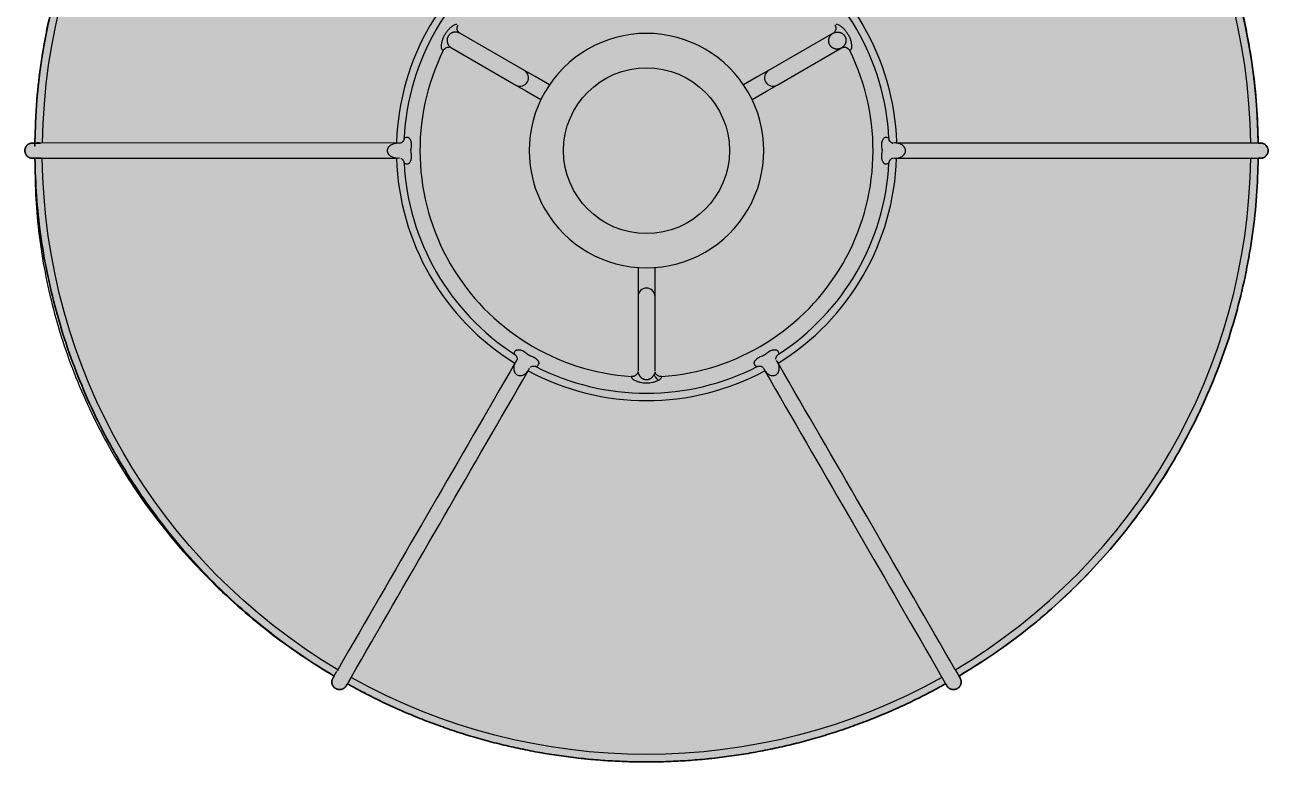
# Model space of a CAD drawing. Header units: millimetres. Extents: x -13 to 653, y -452 to 322.
# Drawn here: x -12.9 to 294.4, y -452.3 to -265.5 of the extents above; entities that cross this region are included whole.
import ezdxf

# ---------------------------------------------------------------- set-up
doc = ezdxf.new("R2010")
doc.units = ezdxf.units.MM
doc.layers.add('Blocks', color=7, linetype='Continuous')
doc.layers.add('Blocks$Fill', color=7, linetype='Continuous', true_color=0xffffff)
doc.layers.add('Blocks$Inner', color=7, linetype='Continuous', lineweight=25, true_color=0x007f00)
doc.layers.add('Blocks$Outline', color=7, linetype='Continuous', lineweight=35, true_color=0xff3f3f)

# ---------------------------------------------------------------- blocks, each defined once
blk = doc.blocks.new('Bonbon Shade Top')
at = {"layer": 'Blocks$Fill'}
blk.add_hatch(color=256, dxfattribs=at).paths.add_polyline_path([(84.35, -20.23), (83.78, -20.23), (83.74, -20.23), (83.7, -20.23), (83.65, -20.23), (83.61, -20.22), (83.57, -20.22), (83.52, -20.21), (83.48, -20.21), (83.43, -20.2), (83.39, -20.19), (83.35, -20.18), (83.3, -20.17), (83.26, -20.16), (83.21, -20.14), (83.17, -20.13), (83.13, -20.11), (83.08, -20.1), (83.04, -20.08), (82.99, -20.06), (82.95, -20.04), (82.91, -20.02), (82.87, -20), (82.82, -19.97), (82.78, -19.95), (82.74, -19.92), (82.7, -19.89), (82.66, -19.87), (82.62, -19.84), (82.58, -19.81), (82.55, -19.78), (82.51, -19.74), (82.47, -19.71), (82.44, -19.68), (82.4, -19.64), (82.37, -19.6), (82.34, -19.57), (82.31, -19.53), (82.28, -19.49), (82.25, -19.45), (82.22, -19.41), (82.19, -19.37), (82.17, -19.33), (82.14, -19.29), (82.12, -19.25), (82.09, -19.21), (82.07, -19.16), (82.05, -19.12), (82.03, -19.08), (82.02, -19.03), (82, -18.99), (81.98, -18.94), (81.97, -18.9), (81.96, -18.86), (81.94, -18.81), (81.93, -18.77), (81.92, -18.72), (81.91, -18.68), (81.91, -18.64), (81.9, -18.59), (81.9, -18.55), (81.89, -18.5), (81.89, -18.46), (81.88, -18.42), (81.88, -18.38), (81.88, -18.33), (81.88, -18.29), (81.88, -18.25), (81.89, -18.21), (81.89, -18.16), (81.9, -18.12), (81.9, -18.08), (81.91, -18.03), (81.91, -17.99), (81.92, -17.95), (81.93, -17.9), (81.94, -17.86), (81.96, -17.81), (81.97, -17.77), (81.98, -17.72), (82, -17.68), (82.02, -17.64), (82.03, -17.59), (82.05, -17.55), (82.07, -17.51), (82.09, -17.46), (82.12, -17.42), (82.14, -17.38), (82.17, -17.34), (82.19, -17.3), (82.22, -17.26), (82.25, -17.22), (82.28, -17.18), (82.31, -17.14), (82.34, -17.1), (82.37, -17.06), (82.4, -17.03), (82.44, -16.99), (82.47, -16.96), (82.51, -16.93), (82.55, -16.89), (82.58, -16.86), (82.62, -16.83), (82.66, -16.8), (82.7, -16.77), (82.74, -16.75), (82.78, -16.72), (82.82, -16.7), (82.87, -16.67), (82.91, -16.65), (82.95, -16.63), (82.99, -16.61), (83.04, -16.59), (83.08, -16.57), (83.13, -16.55), (83.17, -16.54), (83.21, -16.52), (83.26, -16.51), (83.3, -16.5), (83.35, -16.49), (83.39, -16.48), (83.43, -16.47), (83.48, -16.46), (83.52, -16.46), (83.57, -16.45), (83.61, -16.45), (83.65, -16.44), (83.7, -16.44), (83.74, -16.44), (83.78, -16.44), (84.35, -16.44), (84.35, -16.43), (84.48, -11.79), (84.75, -7.13), (85.18, -2.44), (85.75, 2.27), (86.47, 6.98), (87.35, 11.69), (88.38, 16.4), (89.57, 21.1), (90.91, 25.77), (92.41, 30.42), (94.07, 35.03), (95.87, 39.59), (97.83, 44.11), (99.94, 48.56), (102.2, 52.95), (104.59, 57.26), (107.13, 61.5), (109.8, 65.64), (112.61, 69.7), (115.54, 73.65), (118.59, 77.5), (121.75, 81.23), (125.03, 84.85), (128.4, 88.36), (131.87, 91.73), (135.44, 94.98), (139.08, 98.1), (142.8, 101.08), (146.59, 103.93), (150.44, 106.64), (154.34, 109.21), (158.3, 111.64), (158.01, 112.14), (157.99, 112.18), (157.97, 112.21), (157.95, 112.25), (157.94, 112.29), (157.92, 112.33), (157.9, 112.37), (157.88, 112.41), (157.87, 112.45), (157.85, 112.5), (157.84, 112.54), (157.83, 112.58), (157.82, 112.63), (157.81, 112.67), (157.8, 112.72), (157.79, 112.76), (157.78, 112.81), (157.77, 112.86), (157.77, 112.9), (157.76, 112.95), (157.76, 113), (157.76, 113.05), (157.76, 113.1), (157.76, 113.14), (157.76, 113.19), (157.77, 113.24), (157.77, 113.29), (157.78, 113.34), (157.78, 113.39), (157.79, 113.43), (157.8, 113.48), (157.81, 113.53), (157.82, 113.58), (157.84, 113.63), (157.85, 113.67), (157.87, 113.72), (157.88, 113.76), (157.9, 113.81), (157.92, 113.86), (157.94, 113.9), (157.96, 113.94), (157.99, 113.99), (158.01, 114.03), (158.03, 114.07), (158.06, 114.11), (158.09, 114.15), (158.11, 114.19), (158.14, 114.23), (158.17, 114.27), (158.2, 114.3), (158.23, 114.34), (158.26, 114.37), (158.29, 114.41), (158.32, 114.44), (158.36, 114.47), (158.39, 114.5), (158.42, 114.53), (158.46, 114.56), (158.49, 114.59), (158.53, 114.61), (158.56, 114.64), (158.6, 114.66), (158.64, 114.69), (158.67, 114.71), (158.71, 114.73), (158.74, 114.75), (158.78, 114.77), (158.82, 114.79), (158.86, 114.81), (158.9, 114.83), (158.94, 114.84), (158.98, 114.86), (159.02, 114.88), (159.07, 114.89), (159.11, 114.9), (159.15, 114.92), (159.2, 114.93), (159.24, 114.94), (159.29, 114.95), (159.33, 114.96), (159.38, 114.96), (159.43, 114.97), (159.47, 114.98), (159.52, 114.98), (159.57, 114.98), (159.62, 114.98), (159.66, 114.98), (159.71, 114.98), (159.76, 114.98), (159.81, 114.98), (159.86, 114.97), (159.91, 114.97), (159.96, 114.96), (160, 114.95), (160.05, 114.94), (160.1, 114.93), (160.15, 114.92), (160.19, 114.91), (160.24, 114.89), (160.29, 114.88), (160.33, 114.86), (160.38, 114.84), (160.42, 114.82), (160.47, 114.8), (160.51, 114.78), (160.56, 114.76), (160.6, 114.73), (160.64, 114.71), (160.68, 114.68), (160.72, 114.66), (160.76, 114.63), (160.8, 114.6), (160.83, 114.57), (160.87, 114.54), (160.91, 114.51), (160.94, 114.48), (160.97, 114.45), (161.01, 114.42), (161.04, 114.39), (161.07, 114.35), (161.1, 114.32), (161.13, 114.28), (161.15, 114.25), (161.18, 114.21), (161.21, 114.18), (161.23, 114.14), (161.25, 114.11), (161.28, 114.07), (161.3, 114.04), (161.58, 113.54), (165.68, 115.75), (169.86, 117.85), (174.13, 119.83), (178.49, 121.68), (182.93, 123.41), (187.45, 125.01), (192.05, 126.47), (196.71, 127.79), (201.43, 128.96), (206.2, 129.99), (211.02, 130.86), (215.87, 131.58), (220.76, 132.14), (225.67, 132.54), (230.6, 132.78), (235.54, 132.86), (240.47, 132.78), (245.4, 132.54), (250.31, 132.14), (255.2, 131.58), (260.05, 130.86), (264.87, 129.99), (269.65, 128.96), (274.36, 127.79), (279.02, 126.47), (283.62, 125.01), (288.14, 123.41), (292.58, 121.68), (296.94, 119.83), (301.22, 117.85), (305.39, 115.75), (309.47, 113.55), (309.48, 113.54), (309.77, 114.04), (309.79, 114.07), (309.81, 114.11), (309.83, 114.14), (309.86, 114.18), (309.88, 114.21), (309.91, 114.25), (309.94, 114.28), (309.97, 114.32), (310, 114.35), (310.03, 114.39), (310.06, 114.42), (310.09, 114.45), (310.12, 114.48), (310.16, 114.51), (310.19, 114.54), (310.23, 114.57), (310.27, 114.6), (310.31, 114.63), (310.35, 114.66), (310.39, 114.68), (310.43, 114.71), (310.47, 114.73), (310.51, 114.76), (310.55, 114.78), (310.6, 114.8), (310.64, 114.82), (310.69, 114.84), (310.73, 114.86), (310.78, 114.88), (310.82, 114.89), (310.87, 114.91), (310.92, 114.92), (310.97, 114.93), (311.01, 114.94), (311.06, 114.95), (311.11, 114.96), (311.16, 114.97), (311.21, 114.97), (311.26, 114.98), (311.3, 114.98), (311.35, 114.98), (311.4, 114.98), (311.45, 114.98), (311.5, 114.98), (311.54, 114.98), (311.59, 114.98), (311.64, 114.97), (311.69, 114.96), (311.73, 114.96), (311.78, 114.95), (311.82, 114.94), (311.87, 114.93), (311.91, 114.92), (311.96, 114.9), (312, 114.89), (312.04, 114.88), (312.08, 114.86), (312.13, 114.84), (312.17, 114.83), (312.21, 114.81), (312.25, 114.79), (312.28, 114.77), (312.32, 114.75), (312.36, 114.73), (312.39, 114.71), (312.43, 114.69), (312.47, 114.66), (312.5, 114.64), (312.54, 114.61), (312.57, 114.59), (312.61, 114.56), (312.64, 114.53), (312.67, 114.5), (312.71, 114.47), (312.74, 114.44), (312.77, 114.41), (312.8, 114.37), (312.84, 114.34), (312.87, 114.3), (312.9, 114.27), (312.92, 114.23), (312.95, 114.19), (312.98, 114.15), (313.01, 114.11), (313.03, 114.07), (313.06, 114.03), (313.08, 113.99), (313.1, 113.94), (313.12, 113.9), (313.14, 113.86), (313.16, 113.81), (313.18, 113.76), (313.2, 113.72), (313.21, 113.67), (313.23, 113.63), (313.24, 113.58), (313.25, 113.53), (313.26, 113.48), (313.27, 113.43), (313.28, 113.39), (313.29, 113.34), (313.3, 113.29), (313.3, 113.24), (313.3, 113.19), (313.31, 113.14), (313.31, 113.1), (313.31, 113.05), (313.3, 113), (313.3, 112.95), (313.3, 112.9), (313.29, 112.86), (313.29, 112.81), (313.28, 112.76), (313.27, 112.72), (313.26, 112.67), (313.25, 112.63), (313.24, 112.58), (313.23, 112.54), (313.21, 112.5), (313.2, 112.45), (313.18, 112.41), (313.17, 112.37), (313.15, 112.33), (313.13, 112.29), (313.11, 112.25), (313.09, 112.21), (313.07, 112.18), (313.05, 112.14), (312.77, 111.64), (316.72, 109.21), (320.62, 106.64), (324.47, 103.93), (328.26, 101.09), (331.98, 98.1), (335.63, 94.98), (339.19, 91.74), (342.66, 88.36), (346.04, 84.86), (349.31, 81.24), (352.48, 77.5), (355.53, 73.65), (358.46, 69.7), (361.26, 65.64), (363.93, 61.5), (366.47, 57.26), (368.87, 52.95), (371.12, 48.56), (373.23, 44.1), (375.19, 39.59), (377, 35.02), (378.65, 30.41), (380.15, 25.77), (381.5, 21.09), (382.68, 16.4), (383.72, 11.69), (384.59, 6.97), (385.32, 2.26), (385.89, -2.44), (386.31, -7.13), (386.59, -11.8), (386.72, -16.44), (387.29, -16.44), (387.33, -16.44), (387.37, -16.44), (387.41, -16.44), (387.46, -16.45), (387.5, -16.45), (387.54, -16.46), (387.59, -16.46), (387.63, -16.47), (387.67, -16.48), (387.72, -16.49), (387.76, -16.5), (387.81, -16.51), (387.85, -16.52), (387.9, -16.54), (387.94, -16.55), (387.98, -16.57), (388.03, -16.59), (388.07, -16.61), (388.11, -16.63), (388.16, -16.65), (388.2, -16.67), (388.24, -16.7), (388.28, -16.72), (388.32, -16.75), (388.36, -16.77), (388.4, -16.8), (388.44, -16.83), (388.48, -16.86), (388.52, -16.89), (388.56, -16.93), (388.59, -16.96), (388.63, -16.99), (388.66, -17.03), (388.69, -17.06), (388.73, -17.1), (388.76, -17.14), (388.79, -17.18), (388.82, -17.22), (388.85, -17.26), (388.87, -17.3), (388.9, -17.34), (388.92, -17.38), (388.95, -17.42), (388.97, -17.46), (388.99, -17.51), (389.01, -17.55), (389.03, -17.59), (389.05, -17.64), (389.07, -17.68), (389.08, -17.72), (389.1, -17.77), (389.11, -17.81), (389.12, -17.86), (389.13, -17.9), (389.14, -17.95), (389.15, -17.99), (389.16, -18.03), (389.16, -18.08), (389.17, -18.12), (389.17, -18.16), (389.18, -18.21), (389.18, -18.25), (389.18, -18.29), (389.18, -18.33), (389.18, -18.38), (389.18, -18.42), (389.18, -18.46), (389.17, -18.5), (389.17, -18.55), (389.16, -18.59), (389.16, -18.64), (389.15, -18.68), (389.14, -18.72), (389.13, -18.77), (389.12, -18.81), (389.11, -18.86), (389.1, -18.9), (389.08, -18.94), (389.07, -18.99), (389.05, -19.03), (389.03, -19.08), (389.01, -19.12), (388.99, -19.16), (388.97, -19.21), (388.95, -19.25), (388.92, -19.29), (388.9, -19.33), (388.87, -19.37), (388.85, -19.41), (388.82, -19.45), (388.79, -19.49), (388.76, -19.53), (388.73, -19.57), (388.69, -19.6), (388.66, -19.64), (388.63, -19.68), (388.59, -19.71), (388.56, -19.74), (388.52, -19.78), (388.48, -19.81), (388.44, -19.84), (388.4, -19.87), (388.36, -19.89), (388.32, -19.92), (388.28, -19.95), (388.24, -19.97), (388.2, -20), (388.16, -20.02), (388.11, -20.04), (388.07, -20.06), (388.03, -20.08), (387.98, -20.1), (387.94, -20.11), (387.9, -20.13), (387.85, -20.14), (387.81, -20.16), (387.76, -20.17), (387.72, -20.18), (387.67, -20.19), (387.63, -20.2), (387.59, -20.21), (387.54, -20.21), (387.5, -20.22), (387.46, -20.22), (387.41, -20.23), (387.37, -20.23), (387.33, -20.23), (387.29, -20.23), (386.72, -20.23), (386.59, -24.87), (386.31, -29.54), (385.89, -34.23), (385.32, -38.93), (384.59, -43.64), (383.72, -48.36), (382.68, -53.07), (381.5, -57.76), (380.15, -62.44), (378.65, -67.08), (377, -71.69), (375.19, -76.26), (373.23, -80.77), (371.12, -85.23), (368.87, -89.62), (366.47, -93.93), (363.93, -98.16), (361.26, -102.31), (358.46, -106.37), (355.53, -110.32), (352.48, -114.17), (349.31, -117.9), (346.04, -121.53), (342.66, -125.03), (339.19, -128.4), (335.63, -131.65), (331.98, -134.77), (328.26, -137.75), (324.47, -140.6), (320.62, -143.31), (316.72, -145.88), (312.77, -148.31), (313.05, -148.81), (313.07, -148.84), (313.09, -148.88), (313.11, -148.92), (313.13, -148.96), (313.15, -149), (313.17, -149.04), (313.18, -149.08), (313.2, -149.12), (313.21, -149.17), (313.23, -149.21), (313.24, -149.25), (313.25, -149.3), (313.26, -149.34), (313.27, -149.39), (313.28, -149.43), (313.29, -149.48), (313.29, -149.53), (313.3, -149.57), (313.3, -149.62), (313.3, -149.67), (313.31, -149.72), (313.31, -149.76), (313.31, -149.81), (313.3, -149.86), (313.3, -149.91), (313.3, -149.96), (313.29, -150.01), (313.28, -150.06), (313.27, -150.1), (313.26, -150.15), (313.25, -150.2), (313.24, -150.25), (313.23, -150.29), (313.21, -150.34), (313.2, -150.39), (313.18, -150.43), (313.16, -150.48), (313.14, -150.52), (313.12, -150.57), (313.1, -150.61), (313.08, -150.66), (313.06, -150.7), (313.03, -150.74), (313.01, -150.78), (312.98, -150.82), (312.95, -150.86), (312.92, -150.9), (312.9, -150.93), (312.87, -150.97), (312.84, -151.01), (312.8, -151.04), (312.77, -151.07), (312.74, -151.11), (312.71, -151.14), (312.67, -151.17), (312.64, -151.2), (312.61, -151.23), (312.57, -151.26), (312.54, -151.28), (312.5, -151.31), (312.47, -151.33), (312.43, -151.36), (312.39, -151.38), (312.36, -151.4), (312.32, -151.42), (312.28, -151.44), (312.25, -151.46), (312.21, -151.48), (312.17, -151.5), (312.13, -151.51), (312.08, -151.53), (312.04, -151.54), (312, -151.56), (311.96, -151.57), (311.91, -151.59), (311.87, -151.6), (311.82, -151.61), (311.78, -151.62), (311.73, -151.63), (311.69, -151.63), (311.64, -151.64), (311.59, -151.64), (311.54, -151.65), (311.5, -151.65), (311.45, -151.65), (311.4, -151.65), (311.35, -151.65), (311.3, -151.65), (311.26, -151.65), (311.21, -151.64), (311.16, -151.64), (311.11, -151.63), (311.06, -151.62), (311.01, -151.61), (310.97, -151.6), (310.92, -151.59), (310.87, -151.58), (310.82, -151.56), (310.78, -151.55), (310.73, -151.53), (310.69, -151.51), (310.64, -151.49), (310.6, -151.47), (310.55, -151.45), (310.51, -151.43), (310.47, -151.4), (310.43, -151.38), (310.39, -151.35), (310.35, -151.33), (310.31, -151.3), (310.27, -151.27), (310.23, -151.24), (310.19, -151.21), (310.16, -151.18), (310.12, -151.15), (310.09, -151.12), (310.06, -151.09), (310.03, -151.06), (310, -151.02), (309.97, -150.99), (309.94, -150.95), (309.91, -150.92), (309.88, -150.88), (309.86, -150.85), (309.83, -150.81), (309.81, -150.78), (309.79, -150.74), (309.77, -150.7), (309.48, -150.21), (305.27, -152.49), (300.97, -154.63), (296.6, -156.65), (292.15, -158.53), (287.63, -160.27), (283.06, -161.87), (278.42, -163.32), (273.75, -164.62), (269.03, -165.77), (264.28, -166.77), (259.51, -167.62), (254.72, -168.31), (249.92, -168.84), (245.12, -169.23), (240.32, -169.45), (235.53, -169.53), (230.75, -169.45), (225.95, -169.23), (221.15, -168.84), (216.35, -168.31), (211.56, -167.62), (206.78, -166.77), (202.03, -165.77), (197.32, -164.62), (192.64, -163.32), (188.01, -161.87), (183.43, -160.27), (178.92, -158.53), (174.47, -156.65), (170.09, -154.63), (165.8, -152.49), (161.58, -150.21), (161.3, -150.7), (161.28, -150.74), (161.25, -150.78), (161.23, -150.81), (161.21, -150.85), (161.18, -150.88), (161.15, -150.92), (161.13, -150.95), (161.1, -150.99), (161.07, -151.02), (161.04, -151.06), (161.01, -151.09), (160.97, -151.12), (160.94, -151.15), (160.91, -151.18), (160.87, -151.21), (160.83, -151.24), (160.8, -151.27), (160.76, -151.3), (160.72, -151.33), (160.68, -151.35), (160.64, -151.38), (160.6, -151.4), (160.56, -151.43), (160.51, -151.45), (160.47, -151.47), (160.42, -151.49), (160.38, -151.51), (160.33, -151.53), (160.29, -151.55), (160.24, -151.56), (160.19, -151.58), (160.15, -151.59), (160.1, -151.6), (160.05, -151.61), (160, -151.62), (159.96, -151.63), (159.91, -151.64), (159.86, -151.64), (159.81, -151.65), (159.76, -151.65), (159.71, -151.65), (159.66, -151.65), (159.62, -151.65), (159.57, -151.65), (159.52, -151.65), (159.47, -151.64), (159.43, -151.64), (159.38, -151.63), (159.33, -151.63), (159.29, -151.62), (159.24, -151.61), (159.2, -151.6), (159.15, -151.59), (159.11, -151.57), (159.07, -151.56), (159.02, -151.54), (158.98, -151.53), (158.94, -151.51), (158.9, -151.5), (158.86, -151.48), (158.82, -151.46), (158.78, -151.44), (158.74, -151.42), (158.71, -151.4), (158.67, -151.38), (158.64, -151.36), (158.6, -151.33), (158.56, -151.31), (158.53, -151.28), (158.49, -151.26), (158.46, -151.23), (158.42, -151.2), (158.39, -151.17), (158.36, -151.14), (158.32, -151.11), (158.29, -151.07), (158.26, -151.04), (158.23, -151.01), (158.2, -150.97), (158.17, -150.93), (158.14, -150.9), (158.11, -150.86), (158.09, -150.82), (158.06, -150.78), (158.03, -150.74), (158.01, -150.7), (157.99, -150.66), (157.96, -150.61), (157.94, -150.57), (157.92, -150.52), (157.9, -150.48), (157.88, -150.43), (157.87, -150.39), (157.85, -150.34), (157.84, -150.29), (157.82, -150.25), (157.81, -150.2), (157.8, -150.15), (157.79, -150.1), (157.78, -150.06), (157.78, -150.01), (157.77, -149.96), (157.77, -149.91), (157.76, -149.86), (157.76, -149.81), (157.76, -149.76), (157.76, -149.72), (157.76, -149.67), (157.76, -149.62), (157.77, -149.57), (157.77, -149.53), (157.78, -149.48), (157.79, -149.43), (157.8, -149.39), (157.81, -149.34), (157.82, -149.3), (157.83, -149.25), (157.84, -149.21), (157.85, -149.17), (157.87, -149.12), (157.88, -149.08), (157.9, -149.04), (157.92, -149), (157.94, -148.96), (157.95, -148.92), (157.97, -148.88), (157.99, -148.84), (158.01, -148.81), (158.3, -148.31), (154.36, -145.89), (150.47, -143.33), (146.63, -140.63), (142.85, -137.79), (139.13, -134.81), (135.5, -131.7), (131.94, -128.46), (128.47, -125.09), (125.1, -121.6), (121.83, -117.99), (118.66, -114.26), (115.61, -110.42), (112.68, -106.47), (109.88, -102.42), (107.2, -98.27), (104.66, -94.04), (102.26, -89.73), (100, -85.34), (97.88, -80.89), (95.92, -76.37), (94.11, -71.8), (92.45, -67.19), (90.94, -62.54), (89.59, -57.85), (88.4, -53.15), (87.36, -48.43), (86.48, -43.71), (85.75, -38.98), (85.18, -34.27), (84.76, -29.56), (84.48, -24.88)], flags=0)
at = {"layer": 'Blocks$Inner'}
for p, q in [((84.35, -16.43), (84.35, -16.44)), ((85.5, -16.43), (84.77, -16.43)), ((174.48, -16.46), (85.5, -16.43)), ((297.29, -16.43), (297.02, -16.43)), ((84.69, -20.23), (86.17, -20.23)), ((173.73, -20.23), (173.94, -20.23)), ((297.02, -20.23), (297.29, -20.23)), ((203.14, -70.64), (203.01, -70.87)), ((268.06, -70.87), (267.92, -70.63)), ((206.3, -72.77), (206.43, -72.53)), ((264.63, -72.54), (264.77, -72.77))]:
    blk.add_line(p, q, dxfattribs=at)
for points in [[(211.53, -2.05), (207.98, 0), (205.37, 1.51), (189.42, 10.71)], [(281.65, 10.71), (265.7, 1.51), (263.08, 0), (259.53, -2.05)], [(187.32, 7.08), (203.27, -2.13), (205.88, -3.64), (209.43, -5.69)], [(261.63, -5.69), (265.18, -3.64), (267.8, -2.13), (283.75, 7.08)], [(83.78, -16.44), (85.77, -16.44)], [(384.88, -16.44), (382.31, -16.44), (379.74, -16.44), (377.17, -16.44), (374.61, -16.44), (369.47, -16.44), (366.9, -16.44), (364.34, -16.44), (361.77, -16.44), (359.2, -16.44), (356.64, -16.44), (354.07, -16.44), (351.5, -16.44), (348.93, -16.44), (346.37, -16.44), (341.23, -16.44), (338.66, -16.44), (336.1, -16.44), (333.53, -16.44), (330.96, -16.44), (328.39, -16.44), (325.83, -16.44), (323.26, -16.44), (320.69, -16.44), (318.12, -16.44), (312.99, -16.44), (310.42, -16.44), (307.85, -16.44), (305.29, -16.44), (302.72, -16.44), (300.02, -16.44), (297.33, -16.44)], [(387.29, -16.44), (385.29, -16.44)], [(85.91, -20.23), (83.78, -20.23)], [(86.19, -20.23), (88.76, -20.23), (91.32, -20.23), (93.89, -20.23), (96.46, -20.23), (101.59, -20.23), (104.16, -20.23), (106.73, -20.23), (109.3, -20.23), (111.86, -20.23), (114.43, -20.23), (117, -20.23), (119.56, -20.23), (122.13, -20.23), (124.7, -20.23), (129.83, -20.23), (132.4, -20.23), (134.97, -20.23), (137.54, -20.23), (140.1, -20.23), (142.67, -20.23), (145.24, -20.23), (147.81, -20.23), (150.37, -20.23), (152.94, -20.23), (158.08, -20.23), (160.64, -20.23), (163.21, -20.23), (165.78, -20.23), (168.35, -20.23), (171.04, -20.23), (173.73, -20.23)], [(297.16, -20.21), (297.33, -20.23), (299.9, -20.23), (302.47, -20.23), (305.04, -20.23), (307.6, -20.23), (312.74, -20.23), (315.31, -20.23), (317.87, -20.23), (320.44, -20.23), (323.01, -20.23), (325.58, -20.23), (328.14, -20.23), (330.71, -20.23), (333.28, -20.23), (335.85, -20.23), (340.98, -20.23), (343.55, -20.23), (346.12, -20.23), (348.68, -20.23), (351.25, -20.23), (353.82, -20.23), (356.39, -20.23), (358.95, -20.23), (361.52, -20.23), (364.09, -20.23), (369.22, -20.23), (371.79, -20.23), (374.36, -20.23), (376.92, -20.23), (379.49, -20.23), (382.18, -20.23), (384.88, -20.23), (385.16, -20.23), (387.29, -20.23)], [(233.43, -47.26), (233.43, -51.36), (233.43, -54.38), (233.43, -72.79)], [(237.63, -72.79), (237.63, -54.38), (237.63, -51.36), (237.63, -47.26)], [(203.09, -70.77), (202.99, -70.91), (201.71, -73.13), (200.42, -75.35), (199.14, -77.58), (197.85, -79.8), (195.29, -84.25), (194, -86.47), (192.72, -88.7), (191.43, -90.92), (190.15, -93.14), (188.87, -95.37), (187.58, -97.59), (186.3, -99.81), (185.02, -102.04), (183.73, -104.26), (181.16, -108.71), (179.88, -110.93), (178.6, -113.15), (177.31, -115.38), (176.03, -117.6), (174.75, -119.82), (173.46, -122.05), (172.18, -124.27), (170.9, -126.49), (169.61, -128.72), (167.04, -133.16), (165.76, -135.39), (164.48, -137.61), (163.19, -139.83), (161.91, -142.06), (160.56, -144.39), (159.22, -146.72), (159.08, -146.97)], [(162.5, -148.62), (163.79, -146.4), (165.07, -144.17), (166.36, -141.95), (167.64, -139.73), (170.21, -135.28), (171.49, -133.06), (172.77, -130.83), (174.06, -128.61), (175.34, -126.39), (176.63, -124.16), (177.91, -121.94), (179.19, -119.71), (180.48, -117.49), (181.76, -115.27), (184.33, -110.82), (185.61, -108.6), (186.89, -106.37), (188.18, -104.15), (189.46, -101.93), (190.75, -99.7), (192.03, -97.48), (193.31, -95.26), (194.6, -93.03), (195.88, -90.81), (198.45, -86.36), (199.73, -84.14), (201.02, -81.92), (202.3, -79.69), (203.58, -77.47), (204.93, -75.14), (206.28, -72.8)], [(264.72, -72.64), (264.79, -72.8), (266.07, -75.03), (267.36, -77.25), (268.64, -79.48), (269.92, -81.7), (272.49, -86.15), (273.78, -88.37), (275.06, -90.59), (276.34, -92.82), (277.63, -95.04), (278.91, -97.26), (280.19, -99.49), (281.48, -101.71), (282.76, -103.93), (284.05, -106.16), (286.61, -110.6), (287.9, -112.83), (289.18, -115.05), (290.46, -117.28), (291.75, -119.5), (293.03, -121.72), (294.32, -123.95), (295.6, -126.17), (296.88, -128.39), (298.17, -130.62), (300.73, -135.06), (302.02, -137.29), (303.3, -139.51), (304.58, -141.73), (305.87, -143.96), (307.21, -146.29), (308.56, -148.62), (308.7, -148.86)], [(311.85, -146.72), (310.56, -144.5), (309.28, -142.27), (308, -140.05), (306.71, -137.83), (304.15, -133.38), (302.86, -131.16), (301.58, -128.93), (300.3, -126.71), (299.01, -124.49), (297.73, -122.26), (296.44, -120.04), (295.16, -117.82), (293.88, -115.59), (292.59, -113.37), (290.03, -108.92), (288.74, -106.7), (287.46, -104.48), (286.17, -102.25), (284.89, -100.03), (283.61, -97.81), (282.32, -95.58), (281.04, -93.36), (279.76, -91.14), (278.47, -88.91), (275.9, -84.46), (274.62, -82.24), (273.34, -80.02), (272.05, -77.79), (270.77, -75.57), (269.42, -73.24), (268.08, -70.91)], [(158.01, -148.81), (159.01, -147.08)], [(311.99, -146.97), (313.05, -148.81)], [(162.36, -148.86), (161.3, -150.7)], [(309.77, -150.7), (308.77, -148.98)]]:
    blk.add_lwpolyline(points, dxfattribs=at)
blk.add_circle((235.53, -18.33), 20.5, dxfattribs=at)
for centre, radius, start, end in [((235.53, -18.33), 151.19, 120.7214, 179.2787), ((235.53, -18.33), 151.19, 0.7071, 59.2942), ((235.53, -18.33), 149.36, 120.7288, 179.2701), ((235.53, -18.33), 149.36, 0.7281, 59.2719), ((235.53, -18.33), 61.83, 121.7601, 178.0371), ((235.53, -18.33), 60, 122.8679, 177.1201), ((235.53, -18.33), 60, 2.8811, 57.1228), ((235.53, -18.33), 29, 30, 150), ((235.53, -18.33), 56, 153.7622, 266.2401), ((235.53, -18.33), 56, 273.7685, 26.2417), ((204.31, -0.28), 2.07, 329.2647, 59.2453), ((266.76, -0.28), 2.07, 120.7547, 210.7353), ((204.28, -0.32), 2.07, 240.7547, 330.7353), ((266.78, -0.32), 2.07, 209.2647, 299.2453), ((235.53, -18.33), 29, 150, 270), ((235.53, -18.33), 29, 270, 30), ((387.29, -18.33), 1.9, 270.0001, 90.0001), ((235.53, -18.33), 61.83, 181.7595, 238.2401), ((235.53, -18.33), 60, 182.8693, 237.1187), ((235.53, -18.33), 61.83, 301.7595, 358.2405), ((235.53, -18.33), 60, 302.8731, 357.1105), ((235.53, -18.33), 149.36, 300.7281, 359.2719), ((235.51, -54.41), 2.07, 89.2647, 179.2453), ((235.56, -54.41), 2.07, 0.7547, 90.7353), ((235.53, -18.33), 61.83, 241.7595, 298.2405), ((235.53, -18.33), 60, 242.8743, 270), ((235.53, -18.33), 60, 270, 297.1207), ((235.53, -18.33), 151.19, 240.7059, 270), ((235.53, -18.33), 151.19, 270, 299.2939)]:
    blk.add_arc(centre, radius, start, end, dxfattribs=at)
at = {"layer": 'Blocks$Inner', "extrusion": (0, 0, -1)}
for centre, radius, start, end in [((-235.53, -18.33), 61.83, 121.7601, 178.0371), ((-83.78, -18.33), 1.9, 270.0001, 90.0001), ((-235.53, -18.33), 149.36, 300.7281, 359.2719), ((-159.66, -149.76), 1.9, 210.0001, 30.0001), ((-235.53, -18.33), 149.36, 240.7281, 299.2719), ((-311.41, -149.76), 1.9, 150.0001, 330.0001)]:
    blk.add_arc(centre, radius, start, end, dxfattribs=at)
at = {"layer": 'Blocks$Inner'}
for points, knots in [([(184.84, 7.45), (184.85, 7.7), (184.87, 7.96), (184.96, 8.48), (185.02, 8.73), (185.17, 9.23), (185.26, 9.48), (185.47, 9.97), (185.59, 10.2), (185.85, 10.66), (186, 10.88), (186.31, 11.3), (186.48, 11.5), (186.84, 11.88), (187.03, 12.06), (187.43, 12.39), (187.64, 12.55), (187.86, 12.67)], [0, 0, 0, 0, 0.125, 0.125, 0.25, 0.25, 0.375, 0.375, 0.5, 0.5, 0.625, 0.625, 0.75, 0.75, 0.875, 0.875, 1, 1, 1, 1]), ([(187.86, 12.67), (187.99, 12.75), (188.12, 12.82), (188.41, 12.93), (188.56, 12.96), (188.66, 12.93)], [1, 1, 1, 1, 1.5, 1.5, 2, 2, 2, 2]), ([(189.28, 10.8), (189.27, 10.81), (189.19, 10.87), (189.01, 11.06), (188.81, 11.4), (188.7, 11.87), (188.74, 12.37), (188.91, 12.65), (188.99, 12.78)], [0, 0, 0, 0, 0.034403, 0.171652, 0.351162, 0.564751, 0.802974, 1, 1, 1, 1]), ([(282.08, 12.77), (282.11, 12.73), (282.26, 12.56), (282.35, 12.16), (282.34, 11.69), (282.21, 11.31), (282.07, 11.11), (282.01, 11.03)], [0, 0, 0, 0, 0.077594, 0.366257, 0.619911, 0.826613, 1, 1, 1, 1]), ([(282.4, 12.93), (282.5, 12.96), (282.66, 12.93), (282.95, 12.82), (283.08, 12.74), (283.21, 12.67)], [1, 1, 1, 1, 1.5, 1.5, 2, 2, 2, 2]), ([(283.21, 12.67), (283.43, 12.54), (283.64, 12.39), (284.04, 12.06), (284.23, 11.88), (284.59, 11.5), (284.76, 11.29), (285.07, 10.87), (285.22, 10.65), (285.48, 10.19), (285.6, 9.96), (285.81, 9.48), (285.9, 9.23), (286.05, 8.72), (286.11, 8.47), (286.19, 7.96), (286.22, 7.7), (286.22, 7.44)], [2, 2, 2, 2, 2.125, 2.125, 2.25, 2.25, 2.375, 2.375, 2.5, 2.5, 2.625, 2.625, 2.75, 2.75, 2.875, 2.875, 3, 3, 3, 3]), ([(189.14, 10.85), (188.98, 10.92), (188.86, 10.95), (188.65, 10.99), (188.56, 11), (188.48, 11)], [3.453222, 3.453222, 3.453222, 3.453222, 3.953222, 3.953222, 4.453222, 4.453222, 4.453222, 4.453222]), ([(281.93, 10.85), (282.09, 10.92), (282.21, 10.95), (282.42, 10.99), (282.51, 11), (282.59, 11)], [7.64653, 7.64653, 7.64653, 7.64653, 8.14653, 8.14653, 8.64653, 8.64653, 8.64653, 8.64653]), ([(185.02, 6.62), (184.94, 6.69), (184.9, 6.85), (184.85, 7.15), (184.84, 7.31), (184.84, 7.45)], [-1, -1, -1, -1, -0.5, -0.5, 0, 0, 0, 0]), ([(185.29, 6.43), (185.3, 6.42), (185.31, 6.38), (185.22, 6.46), (185.08, 6.57), (185.02, 6.62)], [-2, -2, -2, -2, -1.950936, -1.396057, -1, -1, -1, -1]), ([(185.32, 6.42), (185.34, 6.47), (185.43, 6.69), (185.73, 6.97), (186.14, 7.19), (186.52, 7.27), (186.75, 7.25), (186.85, 7.24)], [0, 0, 0, 0, 0.090865, 0.380983, 0.63105, 0.835017, 1, 1, 1, 1]), ([(186.6, 7.75), (186.64, 7.68), (186.69, 7.61), (186.84, 7.45), (186.92, 7.36), (187.06, 7.25)], [6.64653, 6.64653, 6.64653, 6.64653, 7.14653, 7.14653, 7.64653, 7.64653, 7.64653, 7.64653]), ([(187.09, 7.19), (187.14, 7.17), (187.21, 7.14), (187.28, 7.11), (187.31, 7.09), (187.31, 7.09), (187.31, 7.09)], [0, 0, 0, 0, 0.300297, 0.51431, 0.747203, 1, 1, 1, 1]), ([(283.84, 7.14), (283.85, 7.14), (283.9, 7.16), (284.1, 7.23), (284.48, 7.28), (284.98, 7.18), (285.42, 6.9), (285.69, 6.62), (285.75, 6.44), (285.76, 6.42)], [0, 0, 0, 0, 0.029582, 0.108001, 0.300271, 0.521842, 0.75001, 0.985157, 1, 1, 1, 1]), ([(284.46, 7.74), (284.42, 7.68), (284.37, 7.61), (284.23, 7.45), (284.14, 7.36), (284, 7.25)], [3.193309, 3.193309, 3.193309, 3.193309, 3.693309, 3.693309, 4.193309, 4.193309, 4.193309, 4.193309]), ([(286.04, 6.62), (285.99, 6.58), (285.85, 6.46), (285.76, 6.39), (285.77, 6.43), (285.77, 6.43)], [4, 4, 4, 4, 4.350948, 4.898624, 5, 5, 5, 5]), ([(286.22, 7.44), (286.22, 7.3), (286.22, 7.15), (286.17, 6.84), (286.12, 6.69), (286.04, 6.62)], [3, 3, 3, 3, 3.5, 3.5, 4, 4, 4, 4]), ([(175.6, -15.32), (175.6, -15.35), (175.6, -15.5), (175.47, -15.89), (175.15, -16.26), (174.81, -16.44), (174.71, -16.47), (174.68, -16.47)], [0, 0, 0, 0, 0.051952, 0.321695, 0.636847, 0.863792, 1, 1, 1, 1]), ([(175.62, -15.32), (175.62, -15.27), (175.63, -15.13), (175.8, -15.06), (176.11, -15.02), (176.39, -15.03), (176.51, -15.03)], [0, 0, 0, 0, 0.175245, 0.465141, 0.785788, 1, 1, 1, 1]), ([(176.51, -15.03), (176.53, -15.03), (176.57, -15.03), (176.63, -15.05), (176.69, -15.09), (176.77, -15.14), (176.87, -15.23), (176.98, -15.36), (177.1, -15.58), (177.2, -15.79), (177.26, -16), (177.28, -16.1), (177.29, -16.14)], [1, 1, 1, 1, 1.046453, 1.094152, 1.144014, 1.215349, 1.290276, 1.433152, 1.567613, 1.800972, 1.903918, 2, 2, 2, 2]), ([(293.77, -16.14), (293.78, -16.1), (293.81, -16), (293.87, -15.79), (293.96, -15.58), (294.09, -15.36), (294.2, -15.23), (294.3, -15.14), (294.38, -15.08), (294.47, -15.04), (294.53, -15.03), (294.56, -15.03)], [3, 3, 3, 3, 3.096096, 3.199058, 3.432452, 3.566933, 3.709831, 3.784737, 3.856114, 3.92997, 4, 4, 4, 4]), ([(294.56, -15.03), (294.67, -15.03), (294.95, -15.02), (295.26, -15.06), (295.44, -15.12), (295.44, -15.27), (295.44, -15.32)], [4, 4, 4, 4, 4.214767, 4.536244, 4.82689, 5, 5, 5, 5]), ([(295.78, -16.06), (295.75, -16.03), (295.58, -15.88), (295.47, -15.57), (295.47, -15.37), (295.47, -15.32)], [2, 2, 2, 2, 2.163595, 2.795787, 3, 3, 3, 3]), ([(174.48, -20.21), (174.15, -20.25), (173.82, -20.24), (173.17, -20.13), (172.86, -20.03), (172.42, -19.8), (172.29, -19.71), (172.03, -19.5), (171.92, -19.38), (171.72, -19.12), (171.64, -18.97), (171.53, -18.66), (171.5, -18.5), (171.5, -18.17), (171.53, -18), (171.64, -17.69), (171.72, -17.55), (171.92, -17.29), (172.03, -17.17), (172.29, -16.96), (172.43, -16.87), (172.72, -16.72), (172.87, -16.65), (173.18, -16.55), (173.34, -16.51), (173.82, -16.43), (174.15, -16.42), (174.48, -16.46)], [-2, -2, -2, -2, -1.875, -1.875, -1.75, -1.75, -1.6875, -1.6875, -1.625, -1.625, -1.5625, -1.5625, -1.5, -1.5, -1.4375, -1.4375, -1.375, -1.375, -1.3125, -1.3125, -1.25, -1.25, -1.1875, -1.1875, -1.125, -1.125, -1, -1, -1, -1]), ([(177.29, -16.14), (177.37, -16.5), (177.4, -16.87), (177.35, -17.42), (177.33, -17.6), (177.27, -17.96), (177.23, -18.14), (177.23, -18.51), (177.26, -18.7), (177.33, -19.06), (177.35, -19.24), (177.4, -19.8), (177.37, -20.17), (177.29, -20.53)], [2, 2, 2, 2, 2.25, 2.25, 2.375, 2.375, 2.5, 2.5, 2.625, 2.625, 2.75, 2.75, 3, 3, 3, 3]), ([(293.77, -20.53), (293.69, -20.17), (293.67, -19.8), (293.71, -19.24), (293.74, -19.06), (293.8, -18.7), (293.84, -18.51), (293.84, -18.14), (293.8, -17.96), (293.74, -17.6), (293.71, -17.42), (293.67, -16.87), (293.69, -16.5), (293.77, -16.14)], [2, 2, 2, 2, 2.25, 2.25, 2.375, 2.375, 2.5, 2.5, 2.625, 2.625, 2.75, 2.75, 3, 3, 3, 3]), ([(296.2, -16.4), (296.14, -16.38), (296, -16.31), (295.86, -16.16), (295.78, -16.06)], [1, 1, 1, 1, 1.400469, 2, 2, 2, 2]), ([(296.39, -16.47), (296.36, -16.47), (296.31, -16.46), (296.22, -16.41), (296.2, -16.4)], [0, 0, 0, 0, 0.719701, 1, 1, 1, 1]), ([(296.29, -16.47), (296.31, -16.47), (296.38, -16.47), (296.43, -16.48), (296.41, -16.48), (296.41, -16.48)], [0, 0, 0, 0, 0.164093, 0.883575, 1, 1, 1, 1]), ([(296.59, -20.21), (296.91, -20.25), (297.25, -20.24), (297.73, -20.16), (297.88, -20.12), (298.2, -20.02), (298.35, -19.95), (298.64, -19.8), (298.78, -19.71), (299.03, -19.5), (299.15, -19.38), (299.34, -19.12), (299.42, -18.98), (299.54, -18.67), (299.57, -18.5), (299.57, -18.17), (299.54, -18.01), (299.43, -17.7), (299.34, -17.55), (299.15, -17.29), (299.03, -17.17), (298.78, -16.96), (298.64, -16.87), (298.2, -16.64), (297.89, -16.54), (297.24, -16.43), (296.91, -16.42), (296.59, -16.46)], [3, 3, 3, 3, 3.125, 3.125, 3.1875, 3.1875, 3.25, 3.25, 3.3125, 3.3125, 3.375, 3.375, 3.4375, 3.4375, 3.5, 3.5, 3.5625, 3.5625, 3.625, 3.625, 3.6875, 3.6875, 3.75, 3.75, 3.875, 3.875, 4, 4, 4, 4]), ([(385.29, -16.44), (385.23, -16.44), (385.11, -16.44), (384.95, -16.44), (384.88, -16.44)], [41.359803, 41.359803, 41.359803, 41.359803, 41.905322, 42.359803, 42.359803, 42.359803, 42.359803]), ([(174.84, -20.26), (174.87, -20.27), (175, -20.32), (175.23, -20.47), (175.32, -20.64), (175.34, -20.69)], [0, 0, 0, 0, 0.2054285, 0.7934876, 1, 1, 1, 1]), ([(175.34, -20.69), (175.43, -20.81), (175.58, -21.02), (175.59, -21.25), (175.6, -21.35)], [1, 1, 1, 1, 1.574306, 2, 2, 2, 2]), ([(176.51, -21.64), (176.39, -21.64), (176.09, -21.65), (175.76, -21.6), (175.61, -21.54), (175.62, -21.38), (175.62, -21.35)], [4, 4, 4, 4, 4.228632, 4.563402, 4.905892, 5, 5, 5, 5]), ([(177.29, -20.53), (177.28, -20.57), (177.26, -20.67), (177.2, -20.88), (177.1, -21.09), (176.98, -21.31), (176.87, -21.44), (176.77, -21.53), (176.68, -21.59), (176.6, -21.63), (176.54, -21.64), (176.51, -21.64)], [3, 3, 3, 3, 3.096105, 3.199077, 3.432484, 3.566962, 3.709852, 3.784752, 3.856124, 3.929974, 4, 4, 4, 4]), ([(294.56, -21.64), (294.54, -21.64), (294.5, -21.64), (294.44, -21.62), (294.37, -21.58), (294.3, -21.53), (294.2, -21.44), (294.09, -21.31), (293.96, -21.09), (293.87, -20.88), (293.81, -20.67), (293.78, -20.57), (293.77, -20.53)], [1, 1, 1, 1, 1.046451, 1.094146, 1.144005, 1.215335, 1.290254, 1.433123, 1.567581, 1.800953, 1.903909, 2, 2, 2, 2]), ([(295.45, -21.36), (295.45, -21.37), (295.46, -21.4), (295.43, -21.5), (295.31, -21.62), (294.97, -21.65), (294.68, -21.64), (294.56, -21.64)], [0, 0, 0, 0, 0.018374, 0.098141, 0.439107, 0.772386, 1, 1, 1, 1]), ([(295.46, -21.36), (295.47, -21.29), (295.48, -21.07), (295.63, -20.72), (295.81, -20.56), (295.88, -20.51)], [0, 0, 0, 0, 0.243889, 0.7496599, 1, 1, 1, 1]), ([(295.88, -20.51), (295.93, -20.45), (296.07, -20.31), (296.28, -20.22), (296.41, -20.19), (296.41, -20.19), (296.41, -20.19)], [1, 1, 1, 1, 1.261894, 1.607789, 1.854092, 2, 2, 2, 2]), ([(203.16, -67.8), (203.17, -67.78), (203.19, -67.75), (203.24, -67.71), (203.3, -67.67), (203.38, -67.63), (203.51, -67.58), (203.68, -67.56), (203.93, -67.56), (204.16, -67.59), (204.37, -67.64), (204.47, -67.66), (204.51, -67.68)], [1, 1, 1, 1, 1.046453, 1.094152, 1.144014, 1.215349, 1.290276, 1.433152, 1.567613, 1.800972, 1.903918, 2, 2, 2, 2]), ([(266.55, -67.68), (266.6, -67.66), (266.69, -67.63), (266.9, -67.59), (267.13, -67.56), (267.39, -67.56), (267.56, -67.58), (267.69, -67.63), (267.78, -67.67), (267.85, -67.73), (267.89, -67.78), (267.91, -67.8)], [3, 3, 3, 3, 3.096105, 3.199077, 3.432484, 3.566962, 3.709852, 3.784752, 3.856124, 3.929974, 4, 4, 4, 4]), ([(203.38, -70.27), (203.18, -70.53), (203.03, -70.83), (202.86, -71.28), (202.81, -71.44), (202.74, -71.76), (202.72, -71.93), (202.71, -72.25), (202.72, -72.42), (202.77, -72.74), (202.82, -72.9), (202.95, -73.2), (203.03, -73.35), (203.24, -73.6), (203.37, -73.71), (203.66, -73.87), (203.81, -73.93), (204.14, -73.99), (204.31, -73.99), (204.63, -73.95), (204.79, -73.91), (205.1, -73.79), (205.25, -73.72), (205.67, -73.46), (205.91, -73.24), (206.33, -72.73), (206.5, -72.45), (206.63, -72.15)], [4, 4, 4, 4, 4.125, 4.125, 4.1875, 4.1875, 4.25, 4.25, 4.3125, 4.3125, 4.375, 4.375, 4.4375, 4.4375, 4.5, 4.5, 4.5625, 4.5625, 4.625, 4.625, 4.6875, 4.6875, 4.75, 4.75, 4.875, 4.875, 5, 5, 5, 5]), ([(202.97, -68.71), (202.92, -68.68), (202.8, -68.61), (202.83, -68.42), (202.95, -68.14), (203.1, -67.9), (203.16, -67.8)], [0, 0, 0, 0, 0.173072, 0.463732, 0.785224, 1, 1, 1, 1]), ([(202.96, -68.73), (202.98, -68.74), (203.11, -68.82), (203.34, -69.05), (203.41, -69.3), (203.44, -69.4)], [0, 0, 0, 0, 0.105358, 0.652391, 1, 1, 1, 1]), ([(203.44, -69.4), (203.47, -69.48), (203.56, -69.69), (203.53, -69.96), (203.49, -70.12), (203.49, -70.13), (203.49, -70.13)], [1, 1, 1, 1, 1.234602, 1.604991, 1.827292, 2, 2, 2, 2]), ([(204.51, -67.68), (204.87, -67.79), (205.2, -67.95), (205.65, -68.26), (205.8, -68.37), (206.08, -68.61), (206.22, -68.73), (206.54, -68.92), (206.71, -68.98), (207.06, -69.11), (207.23, -69.17), (207.73, -69.41), (208.04, -69.62), (208.31, -69.87)], [2, 2, 2, 2, 2.25, 2.25, 2.375, 2.375, 2.5, 2.5, 2.625, 2.625, 2.75, 2.75, 3, 3, 3, 3]), ([(208.31, -69.87), (208.35, -69.9), (208.42, -69.97), (208.56, -70.13), (208.71, -70.31), (208.83, -70.53), (208.89, -70.69), (208.92, -70.83), (208.93, -70.93), (208.92, -71.02), (208.89, -71.08), (208.88, -71.1)], [3, 3, 3, 3, 3.096105, 3.199077, 3.432484, 3.566962, 3.709852, 3.784752, 3.856124, 3.929974, 4, 4, 4, 4]), ([(262.18, -71.1), (262.17, -71.09), (262.16, -71.05), (262.14, -70.99), (262.14, -70.92), (262.14, -70.83), (262.17, -70.69), (262.24, -70.53), (262.36, -70.31), (262.5, -70.13), (262.65, -69.97), (262.72, -69.9), (262.75, -69.87)], [1, 1, 1, 1, 1.046453, 1.094152, 1.144014, 1.215349, 1.290276, 1.433152, 1.567613, 1.800972, 1.903918, 2, 2, 2, 2]), ([(262.75, -69.87), (263.02, -69.62), (263.33, -69.41), (263.83, -69.18), (264, -69.11), (264.35, -68.98), (264.52, -68.92), (264.84, -68.74), (264.98, -68.62), (265.26, -68.38), (265.41, -68.26), (265.87, -67.95), (266.2, -67.79), (266.55, -67.68)], [2, 2, 2, 2, 2.25, 2.25, 2.375, 2.375, 2.5, 2.5, 2.625, 2.625, 2.75, 2.75, 3, 3, 3, 3]), ([(264.43, -72.15), (264.56, -72.45), (264.74, -72.73), (265.05, -73.11), (265.16, -73.23), (265.41, -73.44), (265.54, -73.54), (265.82, -73.72), (265.96, -73.79), (266.27, -73.91), (266.43, -73.95), (266.76, -73.99), (266.92, -73.99), (267.25, -73.93), (267.41, -73.87), (267.69, -73.71), (267.82, -73.6), (268.03, -73.35), (268.12, -73.21), (268.25, -72.9), (268.29, -72.74), (268.35, -72.42), (268.35, -72.26), (268.34, -71.76), (268.27, -71.44), (268.04, -70.82), (267.88, -70.54), (267.69, -70.27)], [4, 4, 4, 4, 4.125, 4.125, 4.1875, 4.1875, 4.25, 4.25, 4.3125, 4.3125, 4.375, 4.375, 4.4375, 4.4375, 4.5, 4.5, 4.5625, 4.5625, 4.625, 4.625, 4.6875, 4.6875, 4.75, 4.75, 4.875, 4.875, 5, 5, 5, 5]), ([(267.54, -69.93), (267.54, -69.9), (267.52, -69.76), (267.53, -69.49), (267.64, -69.33), (267.67, -69.28)], [0, 0, 0, 0, 0.205429, 0.793488, 1, 1, 1, 1]), ([(267.67, -69.28), (267.73, -69.15), (267.84, -68.91), (268.03, -68.78), (268.11, -68.73)], [1, 1, 1, 1, 1.574306, 2, 2, 2, 2]), ([(267.91, -67.8), (267.97, -67.9), (268.12, -68.16), (268.25, -68.46), (268.27, -68.63), (268.12, -68.7), (268.09, -68.71)], [4, 4, 4, 4, 4.226844, 4.558996, 4.898808, 5, 5, 5, 5]), ([(206.85, -71.86), (206.88, -71.83), (206.99, -71.75), (207.23, -71.63), (207.42, -71.64), (207.48, -71.64)], [0, 0, 0, 0, 0.205429, 0.793488, 1, 1, 1, 1]), ([(207.48, -71.64), (207.62, -71.63), (207.88, -71.6), (208.09, -71.7), (208.18, -71.75)], [1, 1, 1, 1, 1.574306, 2, 2, 2, 2]), ([(208.88, -71.1), (208.82, -71.21), (208.68, -71.47), (208.48, -71.73), (208.34, -71.83), (208.21, -71.74), (208.18, -71.72)], [4, 4, 4, 4, 4.227198, 4.559867, 4.900209, 5, 5, 5, 5]), ([(233.43, -72.94), (233.43, -72.96), (233.42, -73.05), (233.35, -73.3), (233.16, -73.64), (232.82, -73.98), (232.36, -74.2), (232.02, -74.2), (231.86, -74.2)], [0, 0, 0, 0, 0.03329, 0.162071, 0.341117, 0.553048, 0.788708, 1, 1, 1, 1]), ([(233.45, -73.1), (233.48, -73.28), (233.51, -73.4), (233.58, -73.6), (233.62, -73.68), (233.65, -73.75)], [8.690275, 8.690275, 8.690275, 8.690275, 9.190275, 9.190275, 9.690275, 9.690275, 9.690275, 9.690275]), ([(237.61, -73.1), (237.59, -73.28), (237.55, -73.4), (237.48, -73.6), (237.45, -73.68), (237.41, -73.75)], [-12.883584, -12.883584, -12.883584, -12.883584, -12.383584, -12.383584, -11.883584, -11.883584, -11.883584, -11.883584]), ([(239.21, -74.19), (239.14, -74.2), (238.88, -74.24), (238.47, -74.1), (238.09, -73.84), (237.85, -73.54), (237.71, -73.26), (237.67, -73.09), (237.65, -73.02)], [0, 0, 0, 0, 0.091374, 0.362755, 0.569583, 0.741566, 0.885978, 1, 1, 1, 1]), ([(262.88, -71.72), (262.83, -71.75), (262.71, -71.82), (262.56, -71.7), (262.37, -71.45), (262.24, -71.2), (262.18, -71.1)], [0, 0, 0, 0, 0.174623, 0.464738, 0.785627, 1, 1, 1, 1]), ([(262.89, -71.74), (262.91, -71.73), (263.04, -71.65), (263.36, -71.57), (263.61, -71.64), (263.71, -71.66)], [0, 0, 0, 0, 0.105358, 0.652391, 1, 1, 1, 1]), ([(263.71, -71.66), (263.8, -71.67), (264.02, -71.7), (264.24, -71.86), (264.36, -71.98), (264.36, -71.98), (264.37, -71.99)], [1, 1, 1, 1, 1.234602, 1.604991, 1.827292, 2, 2, 2, 2]), ([(231.89, -74.56), (231.87, -74.45), (231.84, -74.25), (231.85, -74.23), (231.86, -74.23)], [3, 3, 3, 3, 3.552514, 4, 4, 4, 4]), ([(232.51, -75.12), (232.39, -75.05), (232.26, -74.97), (232.02, -74.77), (231.91, -74.66), (231.89, -74.56)], [2, 2, 2, 2, 2.5, 2.5, 3, 3, 3, 3]), ([(238.55, -75.13), (238.33, -75.25), (238.09, -75.36), (237.6, -75.54), (237.35, -75.61), (236.84, -75.73), (236.58, -75.78), (236.06, -75.84), (235.79, -75.85), (235.27, -75.85), (235, -75.84), (234.48, -75.78), (234.22, -75.73), (233.71, -75.61), (233.46, -75.54), (232.97, -75.35), (232.73, -75.25), (232.51, -75.12)], [1, 1, 1, 1, 1.125, 1.125, 1.25, 1.25, 1.375, 1.375, 1.5, 1.5, 1.625, 1.625, 1.75, 1.75, 1.875, 1.875, 2, 2, 2, 2]), ([(237.41, -73.75), (237.45, -73.86), (237.5, -73.97), (237.65, -74.22), (237.74, -74.35), (237.95, -74.61), (238.07, -74.73), (238.31, -74.95), (238.43, -75.05), (238.55, -75.13)], [-11.883584, -11.883584, -11.883584, -11.883584, -11.633584, -11.633584, -11.383584, -11.383584, -11.133584, -11.133584, -10.883584, -10.883584, -10.883584, -10.883584]), ([(238.55, -75.13), (238.67, -75.05), (238.8, -74.97), (239.04, -74.78), (239.15, -74.66), (239.18, -74.56)], [-10.883584, -10.883584, -10.883584, -10.883584, -10.383584, -10.383584, -9.883584, -9.883584, -9.883584, -9.883584]), ([(239.18, -74.56), (239.19, -74.48), (239.22, -74.29), (239.24, -74.18), (239.21, -74.22), (239.21, -74.22)], [-9.883584, -9.883584, -9.883584, -9.883584, -9.451033, -8.895087, -8.883584, -8.883584, -8.883584, -8.883584]), ([(312.06, -147.08), (312.02, -147.03), (311.96, -146.92), (311.88, -146.78), (311.85, -146.72)], [0, 0, 0, 0, 0.545518, 1, 1, 1, 1]), ([(162.29, -148.98), (162.33, -148.92), (162.39, -148.82), (162.47, -148.68), (162.5, -148.62)], [0, 0, 0, 0, 0.545518, 1, 1, 1, 1])]:
    blk.add_open_spline(points, degree=3, knots=knots, dxfattribs=at)
for points, weights, knots in [([(188.48, 11), (187.16, 11.1), (186.5, 9.97), (185.85, 8.85), (186.6, 7.75)], [0.876730567774, 0.795293464283, 1, 0.795738625671, 0.876377729487], [4.453222, 4.453222, 4.453222, 5.55107, 5.55107, 6.64653, 6.64653, 6.64653]), ([(284, 7.25), (283.88, 7.15), (283.75, 7.08), (281.88, 6), (280.83, 7.82), (279.78, 9.64), (281.65, 10.71), (281.78, 10.79), (281.93, 10.85)], [0.947657047549, 0.970946582448, 1, 0.707106781187, 1, 0.707106781187, 1, 0.970946582448, 0.947657047549], [4.193309, 4.193309, 4.193309, 4.349123, 4.349123, 5.91992, 5.91992, 7.490716, 7.490716, 7.64653, 7.64653, 7.64653]), ([(282.59, 11), (283.91, 11.1), (284.56, 9.97), (285.21, 8.84), (284.46, 7.74)], [0.876377729487, 0.795738625671, 1, 0.795293464283, 0.876730567774], [1, 1, 1, 2.095461, 2.095461, 3.193309, 3.193309, 3.193309]), ([(233.65, -73.75), (234.23, -74.95), (235.53, -74.95), (236.83, -74.95), (237.41, -73.75)], [0.876730567774, 0.795293464283, 1, 0.795738625671, 0.876377729487], [9.690275, 9.690275, 9.690275, 10.788123, 10.788123, 11.883584, 11.883584, 11.883584])]:
    blk.add_rational_spline(points, weights, degree=2, knots=knots, dxfattribs=at)
for points, weights in [([(84.35, -20.23), (83.25, -103.74), (158.32, -148.33)], [1, 0.865975740577, 1]), ([(312.74, -148.33), (385.67, -105.02), (386.72, -20.2)], [1, 0.872121938952, 1])]:
    blk.add_rational_spline(points, weights, degree=2, dxfattribs=at)
at = {"layer": 'Blocks$Outline'}
for points, weights, knots in [([(84.35, -16.44), (84.35, -16.43), (84.35, -16.43), (85.42, 68.33), (158.29, 111.64), (158.3, 111.64), (158.3, 111.64)], [1, 1, 1, 0.872251517816, 1, 1, 1], [-154.539369, -154.539369, -154.539369, -154.523435, -154.523435, 0, 0, 0.017542, 0.017542, 0.017542]), ([(84.35, -20.23), (84.06, -20.23), (83.78, -20.23), (81.88, -20.23), (81.88, -18.33), (81.88, -16.44), (83.78, -16.44), (84.06, -16.44), (84.35, -16.44)], [1, 1, 1, 0.707106863042, 1, 0.707106863042, 1, 1, 1], [1.556275, 1.556275, 1.556275, 2.126711, 2.126711, 5.106075, 5.106075, 8.08544, 8.08544, 8.655875, 8.655875, 8.655875]), ([(386.72, -16.44), (387, -16.44), (387.29, -16.44), (389.18, -16.44), (389.18, -18.33), (389.18, -20.23), (387.29, -20.23), (387, -20.23), (386.72, -20.23)], [1, 1, 1, 0.707106863042, 1, 0.707106863042, 1, 1, 1], [-8.655875, -8.655875, -8.655875, -8.08544, -8.08544, -5.106075, -5.106075, -2.126711, -2.126711, -1.556275, -1.556275, -1.556275]), ([(161.58, -150.21), (161.44, -150.46), (161.3, -150.7), (160.35, -152.35), (158.71, -151.4), (157.07, -150.45), (158.01, -148.81), (158.16, -148.56), (158.3, -148.31)], [1, 1, 1, 0.707106863042, 1, 0.707106863042, 1, 1, 1], [1.556426, 1.556426, 1.556426, 2.126711, 2.126711, 5.106075, 5.106075, 8.08544, 8.08544, 8.655721, 8.655721, 8.655721]), ([(309.48, -150.21), (275.03, -169.53), (235.53, -169.53), (196.04, -169.53), (161.58, -150.21)], [0.999971574468, 0.967516463125, 1, 0.967516323737, 0.999971286341], [-154.570518, -154.570518, -154.570518, -77.30234, -77.30234, -0.034165, -0.034165, -0.034165]), ([(312.77, -148.31), (312.91, -148.56), (313.05, -148.81), (314, -150.45), (312.36, -151.4), (310.71, -152.35), (309.77, -150.7), (309.62, -150.46), (309.48, -150.21)], [1, 1, 1, 0.707106863042, 1, 0.707106863042, 1, 1, 1], [1.556423, 1.556423, 1.556423, 2.126711, 2.126711, 5.106075, 5.106075, 8.08544, 8.08544, 8.655718, 8.655718, 8.655718])]:
    blk.add_rational_spline(points, weights, degree=2, knots=knots, dxfattribs=at)
for points, weights in [([(312.77, 111.64), (385.65, 68.34), (386.72, -16.44)], [0.999940840617, 0.872180636349, 0.999946290724]), ([(158.3, -148.31), (85.41, -105.01), (84.35, -20.23)], [0.999946933448, 0.869352018959, 0.993465442456]), ([(386.72, -20.23), (385.65, -105), (312.77, -148.31)], [0.999940874274, 0.872182885906, 0.999937231869])]:
    blk.add_rational_spline(points, weights, degree=2, dxfattribs=at)

msp = doc.modelspace()

# ---------------------------------------------------------------- block references
at = {"layer": 'Blocks'}
msp.add_blockref('Bonbon Shade Top', (-94.78, -278.26), dxfattribs=at)

doc.saveas('drawing.dxf')
